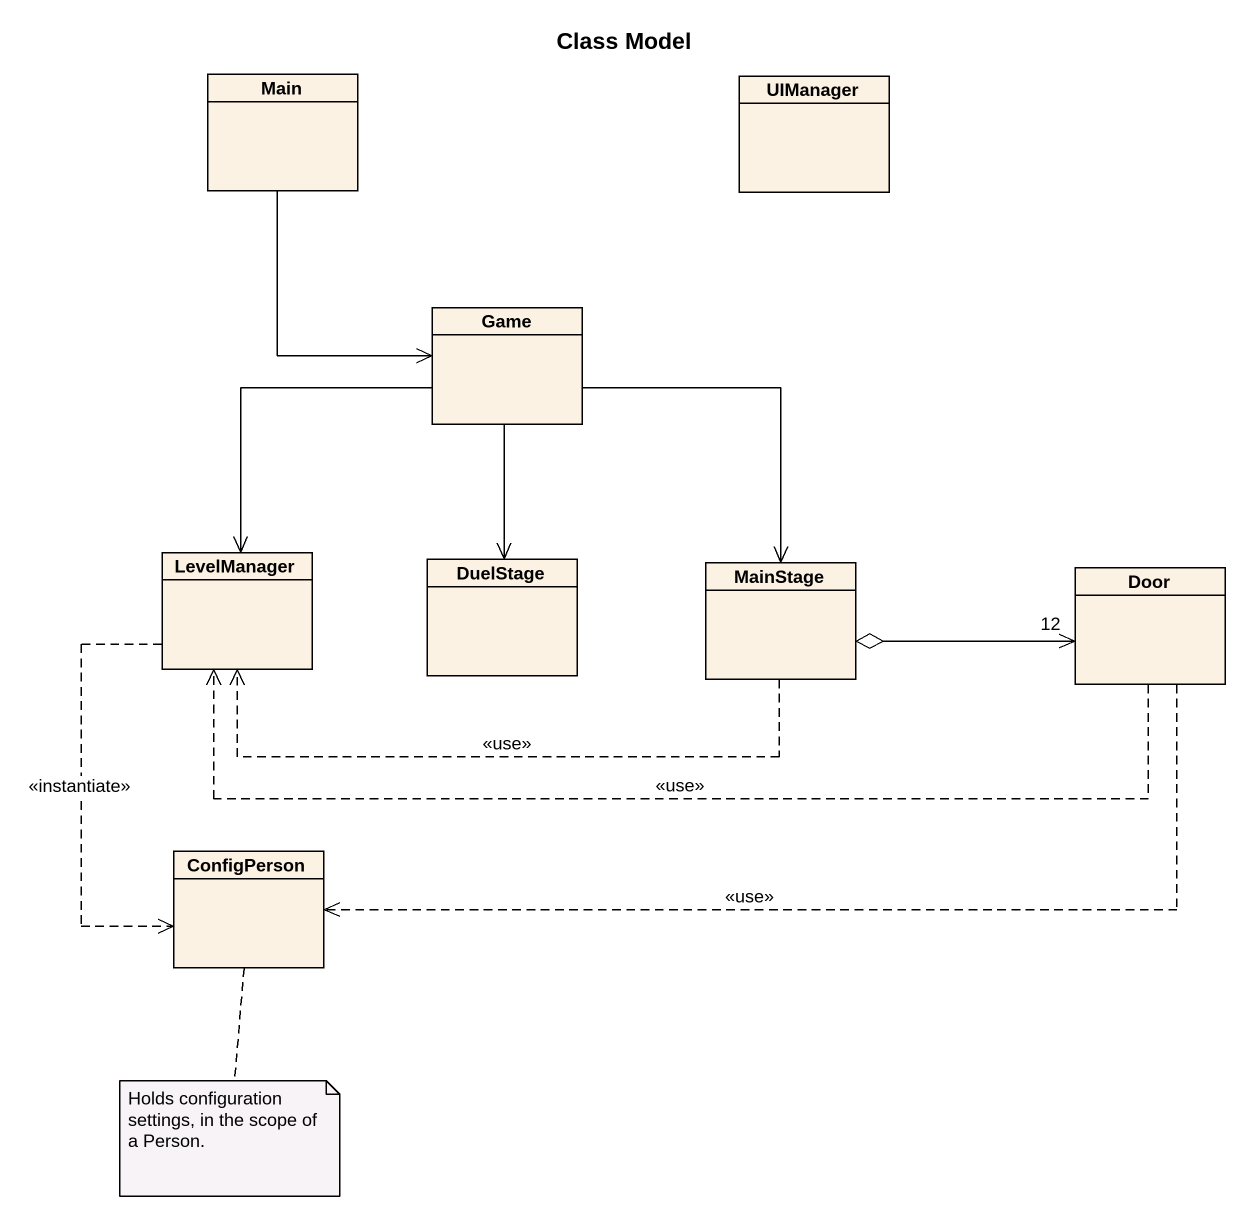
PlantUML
@startuml
title Class Model
hide circle
hide empty members
class Main
class UIManager
class Game
class LevelManager
class DuelStage
class MainStage
class Door
class ConfigPerson
Main --> Game
Game --> LevelManager
Game --> DuelStage
Game --> MainStage
LevelManager ..> ConfigPerson : <<instantiate>>
MainStage .left.> LevelManager : <<use>>
Door .left.> LevelManager : <<use>>
Door "12" <-left-o MainStage
Door .left.> ConfigPerson : <<use>>
note bottom of ConfigPerson : Holds configuration settings, in the scope of a Person.
@enduml
